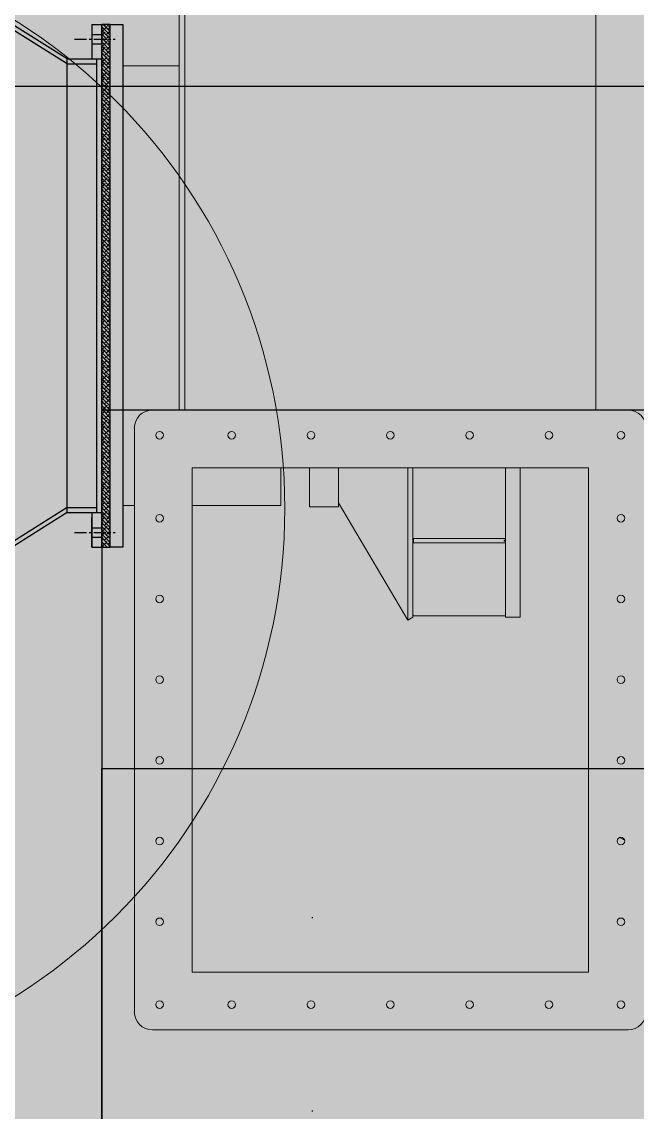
# Model space of a CAD drawing. Header units: centimetres. Extents: x 405564 to 502064, y 46284 to 60634.
# Drawn here: x 485094.5 to 485158.5, y 55996.8 to 56110.3 of the extents above; entities that cross this region are included whole.
import ezdxf

# ---------------------------------------------------------------- set-up
doc = ezdxf.new("R2010")
doc.units = ezdxf.units.CM
for name, pattern in [('ACAD_ISO07W100', [3, 0, -3]), ('DOT', [0.25, 0, -0.25]), ('MITTE', [2, 1.25, -0.25, 0.25, -0.25])]:
    doc.linetypes.add(name, pattern=pattern)
doc.layers.get('0').update_dxf_attribs({"color": 8, "lineweight": 9})
for name, color, linetype, lineweight in [('0-KRCN-AYDINLATMA-130426', 8, 'Continuous', 9), ('0-KRCN-MİMARİ-220526', 8, 'Continuous', 9), ('Visible (ISO)', 8, 'Continuous', 18)]:
    doc.layers.add(name, color=color, linetype=linetype, lineweight=lineweight)
for name, color, linetype in [('AS_DOS_TERAS_UST', 8, 'ACAD_ISO07W100'), ('AS_NOT_MIMARI', 8, 'Continuous'), ('AS_TAV', 8, 'Continuous'), ('MITTELLINIE', 8, 'MITTE'), ('RAHMEN035', 8, 'Continuous')]:
    doc.layers.add(name, color=color, linetype=linetype)

# ---------------------------------------------------------------- blocks, each defined once
blk = doc.blocks.new('SIVA ÜSTÜ TİPİ HOPARLÖR')
at = {"layer": '0-KRCN-AYDINLATMA-130426'}
blk.add_circle((0, 0), 60, dxfattribs=at)
blk = doc.blocks.new('G$C546873DE')
at = {"layer": '0-KRCN-AYDINLATMA-130426'}
blk.add_blockref('SIVA ÜSTÜ TİPİ HOPARLÖR', (14497.78, 8925.6), dxfattribs=at)
blk = doc.blocks.new('A$Cdfb98813')
h = blk.add_hatch()
h.set_pattern_fill('ANGLE', color=256)
h.set_pattern_definition([(0, (-482318.783, -59032.118), (0, 6.985), [5.08, -1.905]), (90, (-482318.783, -59032.118), (-6.985, 4e-16), [5.08, -1.905])])
h.paths.add_polyline_path([(2235.14, -683), (325.14, -683), (325.14, -933.01), (2235.14, -933.01)])
h.paths.add_polyline_path([(800, -700), (900, -700), (900, -800), (800, -800)], flags=16)
h.paths.add_polyline_path([(1700, -700), (1800, -700), (1800, -800), (1700, -800)], flags=16)
h = blk.add_hatch()
h.set_pattern_fill('ANSI38', color=256, scale=0.087771, angle=270, style=0)
h.set_pattern_definition([(315, (-2972.9758, 9617.62615), (0.1970511725, 0.1970511725), []), (45, (-2972.9758, 9617.62615), (0.1970511725, 0.5911535175), [0.696681102, -0.41800866])])
h.paths.add_polyline_path([(1253.94, -776.99), (1253.06, -776.99), (1253.06, -722.57), (1253.94, -722.57)])
h = blk.add_hatch()
h.set_pattern_fill('ANSI38', color=256, scale=0.087771, angle=270, style=0)
h.set_pattern_definition([(315, (-2972.9758, 9617.62615), (0.1970511725, 0.1970511725), []), (45, (-2972.9758, 9617.62615), (0.1970511725, 0.5911535175), [0.696681102, -0.41800866])])
h.paths.add_polyline_path([(1253.94, -776.99), (1253.06, -776.99), (1253.06, -722.57), (1253.94, -722.57)])
blk.add_line((238.98, -729.01), (2268.93, -729.01))
for points in [[(1253.06, -776.99), (1253.94, -776.99), (1253.94, -722.57), (1253.06, -722.57)], [(1253.06, -776.99), (1253.94, -776.99), (1253.94, -722.57), (1253.06, -722.57)], [(1255.26, -776.99), (1253.94, -776.99), (1253.94, -722.57), (1255.26, -722.57)], [(1255.26, -776.99), (1253.94, -776.99), (1253.94, -722.57), (1255.26, -722.57)]]:
    blk.add_lwpolyline(points, close=True)
at = {"layer": 'AS_TAV'}
for points in [[(1313.08, -762.72), (1253.08, -762.72), (1253.08, -864.5), (1313.08, -864.5)], [(1253.08, -800), (1880, -800), (1880, -864.5), (1253.08, -864.5)]]:
    blk.add_lwpolyline(points, close=True, dxfattribs=at)
at = {"layer": 'MITTELLINIE'}
for p, q in [((1250.24, -724.11), (1254.47, -724.11)), ((1250.24, -775.44), (1254.47, -775.44))]:
    blk.add_line(p, q, dxfattribs=at)
at = {"layer": 'RAHMEN035'}
for p, q in [((1249.46, -726.68), (1220.66, -708.64)), ((1249.46, -726.17), (1220.67, -708.1)), ((1252.03, -722.57), (1253.06, -722.57)), ((1252.03, -722.57), (1252.03, -725.66)), ((1252.03, -722.83), (1252.03, -726.17)), ((1253.06, -776.99), (1253.06, -722.57)), ((1252.03, -723.62), (1253.06, -723.62)), ((1252.03, -724.6), (1253.06, -724.6)), ((1249.46, -773.39), (1249.46, -726.17)), ((1249.46, -726.17), (1253.06, -726.17)), ((1252.55, -773.39), (1252.55, -726.17)), ((1249.46, -726.68), (1252.55, -726.68)), ((1249.46, -772.87), (1220.66, -790.92)), ((1249.46, -773.39), (1220.67, -791.45)), ((1249.46, -772.87), (1252.55, -772.87)), ((1249.46, -773.39), (1253.06, -773.39)), ((1252.03, -773.39), (1252.03, -776.73)), ((1252.03, -776.99), (1252.03, -773.9)), ((1252.03, -773.9), (1252.03, -776.99)), ((1252.03, -774.96), (1253.06, -774.96)), ((1252.03, -775.93), (1253.06, -775.93)), ((1252.03, -776.99), (1253.06, -776.99))]:
    blk.add_line(p, q, dxfattribs=at)
at = {"layer": 'Visible (ISO)'}
for p, q in [((1261.71, -696.64), (1261.71, -745.02)), ((1304.46, -696.64), (1304.46, -745.02)), ((1261.11, -762.72), (1261.11, -710.37)), ((1255.26, -772.65), (1255.26, -726.9)), ((1261.11, -726.9), (1255.26, -726.9)), ((1261.71, -745.02), (1261.71, -762.72)), ((1304.46, -745.02), (1304.46, -762.72)), ((1258.33, -762.72), (1307.83, -762.72)), ((1256.46, -825.34), (1256.46, -764.59)), ((1303.71, -768.72), (1262.46, -768.72)), ((1262.46, -768.72), (1262.46, -821.22)), ((1271.68, -772.65), (1271.68, -768.72)), ((1274.69, -772.8), (1274.69, -768.72)), ((1277.69, -768.72), (1277.69, -772.8)), ((1284.89, -768.72), (1284.89, -784.58)), ((1285.41, -768.72), (1285.41, -784.28)), ((1295.08, -776.31), (1295.08, -768.72)), ((1296.58, -768.72), (1296.58, -784.28)), ((1303.71, -821.22), (1303.71, -768.72)), ((1256.46, -772.65), (1255.26, -772.65)), ((1271.68, -772.65), (1262.46, -772.65)), ((1277.69, -772.37), (1284.89, -784.58)), ((1277.69, -772.8), (1274.69, -772.8)), ((1285.41, -776), (1285.48, -776.09)), ((1285.48, -776.09), (1295.08, -776.09)), ((1285.48, -776.09), (1285.48, -776.53)), ((1285.41, -776.44), (1285.48, -776.53)), ((1285.48, -776.53), (1295.08, -776.53)), ((1294.93, -776.25), (1294.93, -776.36)), ((1295.08, -776.25), (1294.93, -776.25)), ((1295.08, -776.36), (1294.93, -776.36)), ((1295.08, -776.36), (1295.08, -776.31)), ((1295.08, -776.31), (1295.08, -776.53)), ((1295.08, -784.28), (1295.08, -776.53)), ((1285.41, -783.99), (1285.48, -784.12)), ((1285.41, -784.02), (1285.48, -784.14)), ((1285.48, -784.12), (1295.08, -784.12)), ((1285.48, -784.12), (1285.48, -784.14)), ((1285.41, -784.28), (1284.89, -784.58)), ((1285.48, -784.14), (1295.08, -784.14)), ((1294.93, -784.13), (1294.93, -784.14)), ((1295.08, -784.13), (1294.93, -784.13)), ((1295.08, -784.14), (1294.93, -784.14)), ((1295.08, -784.28), (1296.58, -784.28)), ((1262.46, -821.22), (1303.71, -821.22)), ((1307.83, -827.22), (1258.33, -827.22))]:
    blk.add_line(p, q, dxfattribs=at)
for centre in [(1259.08, -765.34), (1266.58, -765.34), (1274.83, -765.34), (1283.08, -765.34), (1291.33, -765.34), (1299.58, -765.34), (1307.08, -765.34), (1259.08, -773.97), (1307.08, -773.97), (1259.08, -782.37), (1307.08, -782.37), (1259.08, -790.77), (1307.08, -790.77), (1259.08, -799.17), (1307.08, -799.17), (1259.08, -807.57), (1307.08, -807.57), (1259.08, -815.97), (1307.08, -815.97), (1259.08, -824.59), (1266.58, -824.59), (1274.83, -824.59), (1283.08, -824.59), (1291.33, -824.59), (1299.58, -824.59), (1307.08, -824.59)]:
    blk.add_circle(centre, 0.394, dxfattribs=at)
for centre, start, end in [((1258.33, -764.59), 90, 180), ((1307.83, -764.59), 0, 90), ((1258.33, -825.34), 180, 270), ((1307.83, -825.34), 270, 0)]:
    blk.add_arc(centre, 1.88, start, end, dxfattribs=at)
blk.add_open_spline([(1306.98, -807.19), (1307.15, -807.29), (1307.31, -807.39), (1307.47, -807.49)], degree=3, dxfattribs=at)
blk = doc.blocks.new('A$C6A10306C')
at = {"layer": 'AS_DOS_TERAS_UST', "linetype": 'DOT', "ltscale": 80}
for p in [(14185.68, -4601.45), (14560.68, -5501.45)]:
    blk.add_line(p, (14560.68, -4601.45), dxfattribs=at)
at = {"layer": 'AS_NOT_MIMARI'}
blk.add_blockref('A$Cdfb98813', (13285.68, -3801.45), dxfattribs=at)

msp = doc.modelspace()

# ---------------------------------------------------------------- block references
at = {"layer": '0-KRCN-AYDINLATMA-130426'}
msp.add_blockref('G$C546873DE', (470564.07, 47134.02), dxfattribs=at)

# ---------------------------------------------------------------- next in the draw order: block references
at = {"layer": '0-KRCN-MİMARİ-220526'}
msp.add_blockref('A$C6A10306C', (470564.07, 60634.02), dxfattribs=at)

doc.saveas('drawing.dxf')
